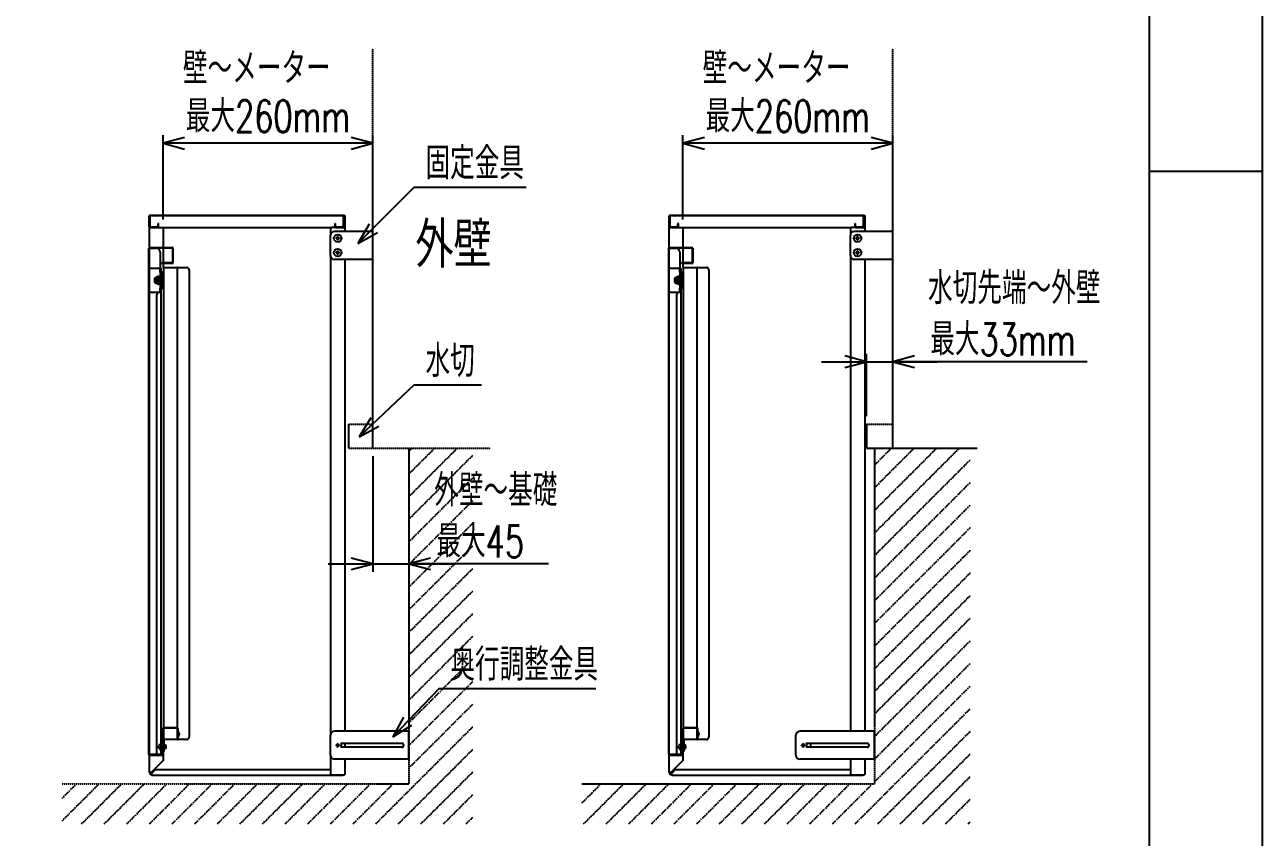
# Model space of a CAD drawing. Extents: x 0 to 4200, y 0 to 2970.
# Drawn here: x 2653 to 4200, y 652 to 1668 of the extents above; entities that cross this region are included whole.
import ezdxf
from ezdxf.enums import TextEntityAlignment as Align

# ---------------------------------------------------------------- set-up
doc = ezdxf.new("R2010")
doc.units = 0
doc.linetypes.add('PHANTOM', pattern=[2.5, 1.25, -0.25, 0.25, -0.25, 0.25, -0.25])
doc.layers.get('0').update_dxf_attribs({"linetype": 'CONTINUOUS'})
doc.styles.add('GOTHIC', font='ＭＳ ゴシック')
doc.styles.get("Standard").update_dxf_attribs({"font": 'TXT', "bigfont": 'BIGFONT'})

msp = doc.modelspace()

# ---------------------------------------------------------------- linework, layer by layer
at = {"color": 7, "linetype": 'PHANTOM'}
for p, q in [((3087.945121, 1138.71077), (3087.945121, 1638.218099)), ((3737.945121, 1138.71077), (3737.945121, 1638.218099)), ((3057.945121, 1138.71077), (3057.945121, 1168.71077)), ((3057.945121, 1168.71077), (3087.945121, 1168.71077)), ((3703.945121, 1168.71077), (3737.945121, 1168.71077)), ((3704.945121, 1168.71077), (3704.945121, 1138.71077)), ((3057.945121, 1138.71077), (3234.978967, 1138.71077)), ((3132.945121, 1138.71077), (3132.945121, 718.71077)), ((3132.945121, 1077.955174), (3193.700718, 1138.71077)), ((3132.945121, 1106.239445), (3165.416447, 1138.71077)), ((3132.945121, 1134.523716), (3137.132175, 1138.71077)), ((3132.945121, 1049.670902), (3212.945121, 1129.670902)), ((3704.945121, 1138.71077), (3843.930144, 1138.71077)), ((3714.945121, 1138.71077), (3714.945121, 718.71077)), ((3714.945121, 1032.247718), (3821.408173, 1138.71077)), ((3714.945121, 1060.53199), (3793.123902, 1138.71077)), ((3714.945121, 1088.816261), (3764.839631, 1138.71077)), ((3714.945121, 1117.100532), (3736.555359, 1138.71077)), ((3714.945121, 1003.963447), (3834.945121, 1123.963447)), ((3132.945121, 1021.386631), (3212.945121, 1101.386631)), ((3714.945121, 975.679176), (3834.945121, 1095.679176)), ((3132.945121, 993.10236), (3212.945121, 1073.10236)), ((3714.945121, 947.394905), (3834.945121, 1067.394905)), ((3132.945121, 964.818089), (3212.945121, 1044.818089)), ((3714.945121, 919.110633), (3834.945121, 1039.110633)), ((3132.945121, 936.533817), (3212.945121, 1016.533817)), ((3714.945121, 890.826362), (3834.945121, 1010.826362)), ((3132.945121, 908.249546), (3212.945121, 988.249546)), ((3714.945121, 862.542091), (3834.945121, 982.542091)), ((3132.945121, 879.965275), (3212.945121, 959.965275)), ((3714.945121, 834.25782), (3834.945121, 954.25782)), ((3132.945121, 851.681004), (3212.945121, 931.681004)), ((3714.945121, 805.973548), (3834.945121, 925.973548)), ((3132.945121, 823.396732), (3212.945121, 903.396732)), ((3714.945121, 777.689277), (3834.945121, 897.689277)), ((3132.945121, 795.112461), (3212.945121, 875.112461)), ((3714.945121, 749.405006), (3834.945121, 869.405006)), ((3132.945121, 766.82819), (3212.945121, 846.82819)), ((3714.945121, 721.120735), (3834.945121, 841.120735)), ((3132.945121, 738.543919), (3212.945121, 818.543919)), ((3690.819428, 668.71077), (3834.945121, 812.836463)), ((3091.396244, 668.71077), (3212.945121, 790.259647)), ((3719.103699, 668.71077), (3834.945121, 784.552192)), ((3119.680515, 668.71077), (3212.945121, 761.975376)), ((3747.387971, 668.71077), (3834.945121, 756.267921)), ((3147.964787, 668.71077), (3212.945121, 733.691105)), ((3775.672242, 668.71077), (3834.945121, 727.98365)), ((2699.385003, 718.71077), (3132.945121, 718.71077)), ((2699.385003, 672.679327), (2745.416447, 718.71077)), ((2699.385003, 700.963598), (2717.132175, 718.71077)), ((2723.700718, 668.71077), (2773.700718, 718.71077)), ((2751.984989, 668.71077), (2801.984989, 718.71077)), ((2780.26926, 668.71077), (2830.26926, 718.71077)), ((2808.553532, 668.71077), (2858.553532, 718.71077)), ((2836.837803, 668.71077), (2886.837803, 718.71077)), ((2865.122074, 668.71077), (2915.122074, 718.71077)), ((2893.406345, 668.71077), (2943.406345, 718.71077)), ((2921.690617, 668.71077), (2971.690617, 718.71077)), ((2949.974888, 668.71077), (2999.974888, 718.71077)), ((2978.259159, 668.71077), (3028.259159, 718.71077)), ((3006.54343, 668.71077), (3056.54343, 718.71077)), ((3034.827702, 668.71077), (3084.827702, 718.71077)), ((3063.111973, 668.71077), (3113.111973, 718.71077)), ((3349.385003, 718.71077), (3714.945121, 718.71077)), ((3349.385003, 694.971871), (3373.123902, 718.71077)), ((3351.408173, 668.71077), (3401.408173, 718.71077)), ((3379.692444, 668.71077), (3429.692444, 718.71077)), ((3407.976716, 668.71077), (3457.976716, 718.71077)), ((3436.260987, 668.71077), (3486.260987, 718.71077)), ((3464.545258, 668.71077), (3514.545258, 718.71077)), ((3492.829529, 668.71077), (3542.829529, 718.71077)), ((3521.113801, 668.71077), (3571.113801, 718.71077)), ((3549.398072, 668.71077), (3599.398072, 718.71077)), ((3577.682343, 668.71077), (3627.682343, 718.71077)), ((3605.966614, 668.71077), (3655.966614, 718.71077)), ((3634.250886, 668.71077), (3684.250886, 718.71077)), ((3662.535157, 668.71077), (3712.535157, 718.71077)), ((3176.249058, 668.71077), (3212.945121, 705.406834)), ((3803.956513, 668.71077), (3834.945121, 699.699378)), ((3204.533329, 668.71077), (3212.945121, 677.122562)), ((3832.240784, 668.71077), (3834.945121, 671.415107))]:
    msp.add_line(p, q, dxfattribs=at)
at = {"color": 7, "linetype": 'CONTINUOUS'}
for p, q in [((2825.495121, 1424.493191), (2825.495121, 1529.810925)), ((2852.541044, 1527.057859), (2825.495121, 1519.810925)), ((2825.495121, 1519.810925), (2852.541044, 1512.563992)), ((3087.945121, 1519.810925), (2825.495121, 1519.810925)), ((3087.945121, 1519.810925), (3060.899198, 1527.057859)), ((3060.899198, 1512.563992), (3087.945121, 1519.810925)), ((3087.945121, 1419.493191), (3087.945121, 1529.810925)), ((3475.495121, 1424.493191), (3475.495121, 1529.810925)), ((3502.541044, 1527.057859), (3475.495121, 1519.810925)), ((3475.495121, 1519.810925), (3502.541044, 1512.563992)), ((3737.945121, 1519.810925), (3475.495121, 1519.810925)), ((3737.945121, 1519.810925), (3710.899198, 1527.057859)), ((3710.899198, 1512.563992), (3737.945121, 1519.810925)), ((3737.945121, 1419.493191), (3737.945121, 1529.810925)), ((4058.585861, 1484.84848), (4200.000002, 1484.84848)), ((3139.700891, 1464.749864), (3069.277966, 1394.326938)), ((3139.700891, 1464.749864), (3279.700891, 1464.749864)), ((2807.945121, 1428.393191), (2807.945121, 1415.593191)), ((2808.545121, 1428.393191), (2808.545121, 1415.593191)), ((2808.645121, 1428.493191), (2808.645121, 1415.293191)), ((3051.245121, 1429.493191), (2809.045121, 1429.493191)), ((3051.245121, 1428.893191), (2809.045121, 1428.893191)), ((2809.045121, 1428.893191), (2809.045121, 1428.393191)), ((2809.045121, 1428.393191), (2809.045121, 1415.093191)), ((2840.34256, 1429.493191), (2839.74256, 1428.893191)), ((2885.243841, 1429.493191), (2884.643841, 1428.893191)), ((2930.145121, 1429.493191), (2929.545121, 1428.893191)), ((2975.046402, 1429.493191), (2974.446402, 1428.893191)), ((3019.947682, 1429.493191), (3019.347682, 1428.893191)), ((3051.845121, 1429.493191), (3051.245121, 1429.493191)), ((3051.245121, 1428.393191), (3051.245121, 1428.893191)), ((3051.245121, 1415.093191), (3051.245121, 1428.393191)), ((3051.745121, 1415.593191), (3051.745121, 1428.393191)), ((3052.345121, 1429.493191), (3051.845121, 1429.493191)), ((3052.345121, 1429.493191), (3052.945121, 1429.493191)), ((3052.345121, 1428.393191), (3052.345121, 1429.493191)), ((3052.345121, 1415.593191), (3052.345121, 1428.393191)), ((3052.945121, 1429.493191), (3052.945121, 1426.493191)), ((3052.945121, 1426.493191), (3052.945121, 1414.493191)), ((3457.945121, 1428.393191), (3457.945121, 1415.593191)), ((3458.545121, 1428.393191), (3458.545121, 1415.593191)), ((3458.645121, 1428.493191), (3458.645121, 1415.293191)), ((3701.245121, 1429.493191), (3459.045121, 1429.493191)), ((3701.245121, 1428.893191), (3459.045121, 1428.893191)), ((3459.045121, 1428.893191), (3459.045121, 1428.393191)), ((3459.045121, 1428.393191), (3459.045121, 1415.093191)), ((3490.34256, 1429.493191), (3489.74256, 1428.893191)), ((3535.243841, 1429.493191), (3534.643841, 1428.893191)), ((3580.145121, 1429.493191), (3579.545121, 1428.893191)), ((3625.046402, 1429.493191), (3624.446402, 1428.893191)), ((3669.947682, 1429.493191), (3669.347682, 1428.893191)), ((3701.845121, 1429.493191), (3701.245121, 1429.493191)), ((3701.245121, 1428.393191), (3701.245121, 1428.893191)), ((3701.245121, 1415.093191), (3701.245121, 1428.393191)), ((3701.745121, 1415.593191), (3701.745121, 1428.393191)), ((3702.345121, 1429.493191), (3701.845121, 1429.493191)), ((3702.345121, 1429.493191), (3702.945121, 1429.493191)), ((3702.345121, 1428.393191), (3702.345121, 1429.493191)), ((3702.345121, 1415.593191), (3702.345121, 1428.393191)), ((3702.945121, 1429.493191), (3702.945121, 1426.493191)), ((3702.945121, 1426.493191), (3702.945121, 1414.493191)), ((2807.995121, 1414.493191), (2807.995121, 1388.721062)), ((2807.995121, 1414.493191), (2808.645121, 1414.493191)), ((2808.645121, 1414.568495), (2808.645121, 1414.493191)), ((2809.045121, 1415.093191), (2818.845121, 1415.093191)), ((2809.045121, 1414.493191), (2818.845121, 1414.493191)), ((2818.845121, 1414.493191), (2825.495121, 1414.493191)), ((2819.345121, 1415.593191), (2819.345121, 1419.493191)), ((2819.945121, 1419.493191), (2819.345121, 1419.493191)), ((2819.945121, 1415.593191), (2819.945121, 1419.493191)), ((2825.495121, 1414.493191), (3034.945121, 1414.493191)), ((2825.495121, 1414.493191), (2825.495121, 1389.493191)), ((3034.945121, 1414.493191), (3034.945121, 1404.493191)), ((3034.945121, 1414.493191), (3036.045121, 1414.493191)), ((3041.445121, 1414.493191), (3036.045121, 1414.493191)), ((3085.445121, 1409.493191), (3039.945121, 1409.493191)), ((3040.345121, 1419.493191), (3040.345121, 1415.593191)), ((3040.345121, 1419.493191), (3040.945121, 1419.493191)), ((3040.945121, 1419.493191), (3040.945121, 1415.593191)), ((3041.445121, 1415.093191), (3051.245121, 1415.093191)), ((3041.445121, 1414.493191), (3051.245121, 1414.493191)), ((3050.448963, 1415.093191), (3049.848963, 1414.493191)), ((3051.845121, 1414.493191), (3051.245121, 1414.493191)), ((3052.345121, 1416.989349), (3051.745121, 1416.389349)), ((3051.845121, 1414.493191), (3052.945121, 1414.493191)), ((3052.345121, 1415.593191), (3052.345121, 1414.493191)), ((3052.945121, 1414.493191), (3052.945121, 1409.493191)), ((3083.277966, 1418.57565), (3069.277966, 1394.326938)), ((3069.277966, 1394.326938), (3093.526677, 1408.326938)), ((3087.945121, 1409.493191), (3085.445121, 1409.493191)), ((3087.945121, 1374.493191), (3087.945121, 1409.493191)), ((3457.995121, 1414.493191), (3457.995121, 1388.721062)), ((3457.995121, 1414.493191), (3458.645121, 1414.493191)), ((3458.645121, 1414.568495), (3458.645121, 1414.493191)), ((3459.045121, 1415.093191), (3468.845121, 1415.093191)), ((3459.045121, 1414.493191), (3468.845121, 1414.493191)), ((3468.845121, 1414.493191), (3475.495121, 1414.493191)), ((3469.345121, 1415.593191), (3469.345121, 1419.493191)), ((3469.945121, 1419.493191), (3469.345121, 1419.493191)), ((3469.945121, 1415.593191), (3469.945121, 1419.493191)), ((3475.495121, 1414.493191), (3684.945121, 1414.493191)), ((3475.495121, 1414.493191), (3475.495121, 1389.493191)), ((3684.945121, 1414.493191), (3684.945121, 1404.493191)), ((3684.945121, 1414.493191), (3686.045121, 1414.493191)), ((3691.445121, 1414.493191), (3686.045121, 1414.493191)), ((3735.445121, 1409.493191), (3689.945121, 1409.493191)), ((3690.345121, 1419.493191), (3690.345121, 1415.593191)), ((3690.345121, 1419.493191), (3690.945121, 1419.493191)), ((3690.945121, 1419.493191), (3690.945121, 1415.593191)), ((3691.445121, 1415.093191), (3701.245121, 1415.093191)), ((3691.445121, 1414.493191), (3701.245121, 1414.493191)), ((3700.448963, 1415.093191), (3699.848963, 1414.493191)), ((3701.845121, 1414.493191), (3701.245121, 1414.493191)), ((3702.345121, 1416.989349), (3701.745121, 1416.389349)), ((3701.845121, 1414.493191), (3702.945121, 1414.493191)), ((3702.345121, 1415.593191), (3702.345121, 1414.493191)), ((3702.945121, 1414.493191), (3702.945121, 1409.493191)), ((3737.945121, 1409.493191), (3735.445121, 1409.493191)), ((3737.945121, 1374.493191), (3737.945121, 1409.493191)), ((3034.945121, 1379.493191), (3034.945121, 1404.493191)), ((3041.801554, 1401.304691), (3041.922261, 1401.304691)), ((3041.801554, 1400.681691), (3041.801554, 1401.304691)), ((3041.801554, 1400.681691), (3041.922261, 1400.681691)), ((3041.922261, 1401.304691), (3043.63262, 1401.304691)), ((3043.63262, 1400.681691), (3041.922261, 1400.681691)), ((3043.633621, 1403.136758), (3044.256621, 1403.136758)), ((3043.633621, 1403.136758), (3043.633621, 1403.016051)), ((3043.633621, 1401.305692), (3043.633621, 1403.016051)), ((3044.256621, 1401.304691), (3043.633621, 1401.304691)), ((3043.633621, 1401.304691), (3043.633621, 1400.681691)), ((3043.633621, 1400.681691), (3044.256621, 1400.681691)), ((3043.633621, 1398.97033), (3043.633621, 1400.680689)), ((3043.633621, 1398.849623), (3043.633621, 1398.97033)), ((3044.256621, 1398.849623), (3043.633621, 1398.849623)), ((3044.256621, 1403.136758), (3044.256621, 1403.016051)), ((3044.256621, 1403.016051), (3044.256621, 1401.305692)), ((3044.256621, 1400.681691), (3044.256621, 1401.304691)), ((3044.256621, 1400.680689), (3044.256621, 1398.97033)), ((3044.256621, 1398.849623), (3044.256621, 1398.97033)), ((3044.257622, 1401.304691), (3045.967982, 1401.304691)), ((3045.967982, 1400.681691), (3044.257622, 1400.681691)), ((3046.088688, 1401.304691), (3045.967982, 1401.304691)), ((3045.967982, 1400.681691), (3046.088688, 1400.681691)), ((3046.088688, 1401.304691), (3046.088688, 1400.681691)), ((3684.945121, 1379.493191), (3684.945121, 1404.493191)), ((3691.801554, 1401.304691), (3691.922261, 1401.304691)), ((3691.801554, 1400.681691), (3691.801554, 1401.304691)), ((3691.801554, 1400.681691), (3691.922261, 1400.681691)), ((3691.922261, 1401.304691), (3693.63262, 1401.304691)), ((3693.63262, 1400.681691), (3691.922261, 1400.681691)), ((3693.633621, 1403.136758), (3694.256621, 1403.136758)), ((3693.633621, 1403.136758), (3693.633621, 1403.016051)), ((3693.633621, 1401.305692), (3693.633621, 1403.016051)), ((3694.256621, 1401.304691), (3693.633621, 1401.304691)), ((3693.633621, 1401.304691), (3693.633621, 1400.681691)), ((3693.633621, 1400.681691), (3694.256621, 1400.681691)), ((3693.633621, 1398.97033), (3693.633621, 1400.680689)), ((3693.633621, 1398.849623), (3693.633621, 1398.97033)), ((3694.256621, 1398.849623), (3693.633621, 1398.849623)), ((3694.256621, 1403.136758), (3694.256621, 1403.016051)), ((3694.256621, 1403.016051), (3694.256621, 1401.305692)), ((3694.256621, 1400.681691), (3694.256621, 1401.304691)), ((3694.256621, 1400.680689), (3694.256621, 1398.97033)), ((3694.256621, 1398.849623), (3694.256621, 1398.97033)), ((3694.257622, 1401.304691), (3695.967982, 1401.304691)), ((3695.967982, 1400.681691), (3694.257622, 1400.681691)), ((3696.088688, 1401.304691), (3695.967982, 1401.304691)), ((3695.967982, 1400.681691), (3696.088688, 1400.681691)), ((3696.088688, 1401.304691), (3696.088688, 1400.681691)), ((2807.945121, 755.593191), (2807.945121, 1388.393191)), ((2808.545121, 755.593191), (2808.545121, 1388.393191)), ((2809.045121, 1388.393191), (2808.545121, 1388.393191)), ((2809.045121, 1389.493191), (2836.845121, 1389.493191)), ((2809.045121, 1388.893191), (2836.845121, 1388.893191)), ((2809.045121, 1388.393191), (2816.845121, 1388.393191)), ((2821.845121, 1383.393191), (2821.845121, 1363.493191)), ((2825.495121, 1388.893191), (2825.495121, 1370.093191)), ((2837.345121, 1388.393191), (2837.345121, 1370.593191)), ((2837.945121, 1382.194471), (2837.345121, 1381.594471)), ((2837.945121, 1388.393191), (2837.945121, 1370.593191)), ((3034.945121, 1379.493191), (3034.945121, 779.493191)), ((3041.801554, 1383.304691), (3041.922261, 1383.304691)), ((3041.801554, 1382.681691), (3041.801554, 1383.304691)), ((3041.801554, 1382.681691), (3041.922261, 1382.681691)), ((3041.922261, 1383.304691), (3043.63262, 1383.304691)), ((3043.63262, 1382.681691), (3041.922261, 1382.681691)), ((3043.633621, 1385.136758), (3044.256621, 1385.136758)), ((3043.633621, 1385.136758), (3043.633621, 1385.016051)), ((3043.633621, 1383.305692), (3043.633621, 1385.016051)), ((3044.256621, 1383.304691), (3043.633621, 1383.304691)), ((3043.633621, 1383.304691), (3043.633621, 1382.681691)), ((3043.633621, 1382.681691), (3044.256621, 1382.681691)), ((3043.633621, 1380.97033), (3043.633621, 1382.680689)), ((3043.633621, 1380.849623), (3043.633621, 1380.97033)), ((3044.256621, 1380.849623), (3043.633621, 1380.849623)), ((3044.256621, 1385.136758), (3044.256621, 1385.016051)), ((3044.256621, 1385.016051), (3044.256621, 1383.305692)), ((3044.256621, 1382.681691), (3044.256621, 1383.304691)), ((3044.256621, 1382.680689), (3044.256621, 1380.97033)), ((3044.256621, 1380.849623), (3044.256621, 1380.97033)), ((3044.257622, 1383.304691), (3045.967982, 1383.304691)), ((3045.967982, 1382.681691), (3044.257622, 1382.681691)), ((3046.088688, 1383.304691), (3045.967982, 1383.304691)), ((3045.967982, 1382.681691), (3046.088688, 1382.681691)), ((3046.088688, 1383.304691), (3046.088688, 1382.681691)), ((3457.945121, 755.593191), (3457.945121, 1388.393191)), ((3458.545121, 755.593191), (3458.545121, 1388.393191)), ((3459.045121, 1388.393191), (3458.545121, 1388.393191)), ((3459.045121, 1389.493191), (3486.845121, 1389.493191)), ((3459.045121, 1388.893191), (3486.845121, 1388.893191)), ((3459.045121, 1388.393191), (3466.845121, 1388.393191)), ((3471.845121, 1383.393191), (3471.845121, 1363.493191)), ((3475.495121, 1388.893191), (3475.495121, 1370.093191)), ((3487.345121, 1388.393191), (3487.345121, 1370.593191)), ((3487.945121, 1382.194471), (3487.345121, 1381.594471)), ((3487.945121, 1388.393191), (3487.945121, 1370.593191)), ((3684.945121, 1379.493191), (3684.945121, 784.493191)), ((3691.801554, 1383.304691), (3691.922261, 1383.304691)), ((3691.801554, 1382.681691), (3691.801554, 1383.304691)), ((3691.801554, 1382.681691), (3691.922261, 1382.681691)), ((3691.922261, 1383.304691), (3693.63262, 1383.304691)), ((3693.63262, 1382.681691), (3691.922261, 1382.681691)), ((3693.633621, 1385.136758), (3694.256621, 1385.136758)), ((3693.633621, 1385.136758), (3693.633621, 1385.016051)), ((3693.633621, 1383.305692), (3693.633621, 1385.016051)), ((3694.256621, 1383.304691), (3693.633621, 1383.304691)), ((3693.633621, 1383.304691), (3693.633621, 1382.681691)), ((3693.633621, 1382.681691), (3694.256621, 1382.681691)), ((3693.633621, 1380.97033), (3693.633621, 1382.680689)), ((3693.633621, 1380.849623), (3693.633621, 1380.97033)), ((3694.256621, 1380.849623), (3693.633621, 1380.849623)), ((3694.256621, 1385.136758), (3694.256621, 1385.016051)), ((3694.256621, 1385.016051), (3694.256621, 1383.305692)), ((3694.256621, 1382.681691), (3694.256621, 1383.304691)), ((3694.256621, 1382.680689), (3694.256621, 1380.97033)), ((3694.256621, 1380.849623), (3694.256621, 1380.97033)), ((3694.257622, 1383.304691), (3695.967982, 1383.304691)), ((3695.967982, 1382.681691), (3694.257622, 1382.681691)), ((3696.088688, 1383.304691), (3695.967982, 1383.304691)), ((3695.967982, 1382.681691), (3696.088688, 1382.681691)), ((3696.088688, 1383.304691), (3696.088688, 1382.681691)), ((2808.545121, 1363.493191), (2821.245121, 1363.493191)), ((2821.245121, 1363.493191), (2821.745121, 1363.493191)), ((2821.745121, 1358.493191), (2821.745121, 1363.493191)), ((2821.745121, 1363.493191), (2822.945121, 1363.493191)), ((2822.945121, 1363.493191), (2822.945121, 1358.493191)), ((2823.945121, 1369.493191), (2823.945121, 1370.093191)), ((2836.845121, 1370.093191), (2823.945121, 1370.093191)), ((2836.845121, 1369.493191), (2823.945121, 1369.493191)), ((2825.843841, 1370.093191), (2825.243841, 1369.493191)), ((2825.495121, 1369.493191), (2825.495121, 1364.493191)), ((2825.995121, 1364.493191), (2825.495121, 1364.493191)), ((2825.995121, 1364.493191), (2825.995121, 789.172986)), ((2825.995121, 1364.493191), (2827.095121, 1364.493191)), ((2827.095121, 1364.493191), (2841.895121, 1364.493191)), ((2841.895121, 1364.493191), (2842.995121, 1364.493191)), ((2842.995121, 1364.493191), (2842.995121, 789.288636)), ((2843.495121, 1364.493191), (2842.995121, 1364.493191)), ((2843.495121, 1364.493191), (2854.995121, 1364.493191)), ((3085.445121, 1374.493191), (3039.945121, 1374.493191)), ((3052.945121, 1374.493191), (3052.945121, 784.493191)), ((3087.945121, 1374.493191), (3085.445121, 1374.493191)), ((3458.545121, 1363.493191), (3471.245121, 1363.493191)), ((3471.245121, 1363.493191), (3471.745121, 1363.493191)), ((3471.745121, 1358.493191), (3471.745121, 1363.493191)), ((3471.745121, 1363.493191), (3472.945121, 1363.493191)), ((3472.945121, 1363.493191), (3472.945121, 1358.493191)), ((3473.945121, 1369.493191), (3473.945121, 1370.093191)), ((3486.845121, 1370.093191), (3473.945121, 1370.093191)), ((3486.845121, 1369.493191), (3473.945121, 1369.493191)), ((3475.843841, 1370.093191), (3475.243841, 1369.493191)), ((3475.495121, 1369.493191), (3475.495121, 1364.493191)), ((3475.995121, 1364.493191), (3475.495121, 1364.493191)), ((3475.995121, 1364.493191), (3475.995121, 789.172986)), ((3475.995121, 1364.493191), (3477.095121, 1364.493191)), ((3477.095121, 1364.493191), (3491.895121, 1364.493191)), ((3491.895121, 1364.493191), (3492.995121, 1364.493191)), ((3492.995121, 1364.493191), (3492.995121, 789.288636)), ((3493.495121, 1364.493191), (3492.995121, 1364.493191)), ((3493.495121, 1364.493191), (3504.995121, 1364.493191)), ((3735.445121, 1374.493191), (3689.945121, 1374.493191)), ((3702.945121, 1374.493191), (3702.945121, 784.493191)), ((3737.945121, 1374.493191), (3735.445121, 1374.493191)), ((2808.545121, 1352.794471), (2807.945121, 1352.194471)), ((2814.945121, 1350.993191), (2815.417041, 1351.219712)), ((2814.945121, 1350.993191), (2814.945121, 1345.993184)), ((2819.945112, 1353.393185), (2815.417041, 1351.219712)), ((2818.445136, 1351.893201), (2816.982399, 1351.129695)), ((2817.445121, 1349.243191), (2821.745121, 1349.243191)), ((2821.745121, 1347.743191), (2817.445121, 1347.743191)), ((2818.445136, 1351.893201), (2821.445121, 1351.893201)), ((2819.945112, 1353.393185), (2821.591879, 1352.871178)), ((2821.745121, 1358.493191), (2821.745121, 1338.493191)), ((2822.945121, 1358.493191), (2822.945121, 1338.493191)), ((2824.145118, 1352.793194), (2824.145118, 1352.493194)), ((2824.145118, 1344.493188), (2824.145118, 1352.493194)), ((2824.395115, 1352.230294), (2824.145118, 1352.243191)), ((2824.395115, 1356.893201), (2824.395115, 1357.893201)), ((2824.395115, 1340.093197), (2824.395115, 1356.893201)), ((2825.995121, 1358.393201), (2824.895115, 1358.393201)), ((2857.995121, 1361.493191), (2857.995121, 777.193191)), ((3458.545121, 1352.794471), (3457.945121, 1352.194471)), ((3464.945121, 1350.993191), (3465.417041, 1351.219712)), ((3464.945121, 1350.993191), (3464.945121, 1345.993184)), ((3469.945112, 1353.393185), (3465.417041, 1351.219712)), ((3468.445136, 1351.893201), (3466.982399, 1351.129695)), ((3467.445121, 1349.243191), (3471.745121, 1349.243191)), ((3471.745121, 1347.743191), (3467.445121, 1347.743191)), ((3468.445136, 1351.893201), (3471.445121, 1351.893201)), ((3469.945112, 1353.393185), (3471.591879, 1352.871178)), ((3471.745121, 1358.493191), (3471.745121, 1338.493191)), ((3472.945121, 1358.493191), (3472.945121, 1338.493191)), ((3474.145118, 1352.793194), (3474.145118, 1352.493194)), ((3474.145118, 1344.493188), (3474.145118, 1352.493194)), ((3474.395115, 1352.230294), (3474.145118, 1352.243191)), ((3474.395115, 1356.893201), (3474.395115, 1357.893201)), ((3474.395115, 1340.093197), (3474.395115, 1356.893201)), ((3475.995121, 1358.393201), (3474.895115, 1358.393201)), ((3507.995121, 1361.493191), (3507.995121, 777.193191)), ((2808.545121, 1333.493191), (2820.945121, 1333.493191)), ((2815.417041, 1345.766662), (2814.945121, 1345.993184)), ((2815.417041, 1345.766662), (2819.945103, 1343.593191)), ((2816.977994, 1345.859), (2818.445125, 1345.093197)), ((2821.445121, 1345.093197), (2818.445125, 1345.093197)), ((2819.945103, 1343.593191), (2821.596206, 1344.11657)), ((2820.945121, 1333.493191), (2821.845121, 1333.493191)), ((2821.745121, 1333.493191), (2821.745121, 1338.493191)), ((2821.845121, 1333.493191), (2822.477577, 1333.493191)), ((2822.945121, 1333.493191), (2822.477577, 1333.493191)), ((2822.945121, 1338.493191), (2822.945121, 1333.493191)), ((2822.945121, 1333.493191), (2822.945121, 767.493191)), ((2824.395115, 1344.756087), (2824.145118, 1344.74319)), ((2824.145118, 1344.193188), (2824.145118, 1344.493188)), ((2824.395115, 1339.093197), (2824.395115, 1340.093197)), ((2824.895115, 1338.593197), (2825.995121, 1338.593197)), ((3458.545121, 1333.493191), (3470.945121, 1333.493191)), ((3465.417041, 1345.766662), (3464.945121, 1345.993184)), ((3465.417041, 1345.766662), (3469.945103, 1343.593191)), ((3466.977994, 1345.859), (3468.445125, 1345.093197)), ((3471.445121, 1345.093197), (3468.445125, 1345.093197)), ((3469.945103, 1343.593191), (3471.596206, 1344.11657)), ((3470.945121, 1333.493191), (3471.845121, 1333.493191)), ((3471.745121, 1333.493191), (3471.745121, 1338.493191)), ((3471.845121, 1333.493191), (3472.477577, 1333.493191)), ((3472.945121, 1333.493191), (3472.477577, 1333.493191)), ((3472.945121, 1338.493191), (3472.945121, 1333.493191)), ((3472.945121, 1333.493191), (3472.945121, 767.493191)), ((3474.395115, 1344.756087), (3474.145118, 1344.74319)), ((3474.145118, 1344.193188), (3474.145118, 1344.493188)), ((3474.395115, 1339.093197), (3474.395115, 1340.093197)), ((3474.895115, 1338.593197), (3475.995121, 1338.593197)), ((2817.945121, 755.593191), (2817.945121, 1330.493191)), ((3467.945121, 755.593191), (3467.945121, 1330.493191)), ((2808.545121, 1307.893191), (2807.945121, 1307.293191)), ((3458.545121, 1307.893191), (3457.945121, 1307.293191)), ((2808.545121, 1262.99191), (2807.945121, 1262.39191)), ((3458.545121, 1262.99191), (3457.945121, 1262.39191)), ((3704.945121, 1246.576879), (3677.899198, 1253.823813)), ((3704.945121, 1178.71077), (3704.945121, 1256.576879)), ((3764.991044, 1253.823813), (3737.945121, 1246.576879)), ((3648.945121, 1246.576879), (3793.945121, 1246.576879)), ((3677.899198, 1239.329946), (3704.945121, 1246.576879)), ((3737.945121, 1246.576879), (3764.991044, 1239.329946)), ((3980.920285, 1246.576879), (3737.945121, 1246.576879)), ((2808.545121, 1218.090629), (2807.945121, 1217.490629)), ((3139.700891, 1217.579204), (3070.658808, 1152.679646)), ((3139.700891, 1217.579204), (3223.700891, 1217.579204)), ((3458.545121, 1218.090629), (3457.945121, 1217.490629)), ((3085.401718, 1176.483985), (3070.658808, 1152.679646)), ((2808.545121, 1173.189349), (2807.945121, 1172.589349)), ((3070.658808, 1152.679646), (3095.328713, 1165.923353)), ((3458.545121, 1173.189349), (3457.945121, 1172.589349)), ((2808.545121, 1128.288068), (2807.945121, 1127.688068)), ((3087.945121, 1128.71077), (3087.945121, 983.882853)), ((3458.545121, 1128.288068), (3457.945121, 1127.688068)), ((2808.545121, 1083.386787), (2807.945121, 1082.786787)), ((3458.545121, 1083.386787), (3457.945121, 1082.786787)), ((2808.545121, 1038.485507), (2807.945121, 1037.885507)), ((3458.545121, 1038.485507), (3457.945121, 1037.885507)), ((2808.545121, 993.584226), (2807.945121, 992.984226)), ((3031.945121, 993.882853), (3188.945121, 993.882853)), ((3087.945121, 993.882853), (3060.899198, 1001.129787)), ((3060.899198, 986.63592), (3087.945121, 993.882853)), ((3159.991044, 1001.129787), (3132.945121, 993.882853)), ((3132.945121, 993.882853), (3159.991044, 986.63592)), ((3307.394358, 993.882853), (3132.945121, 993.882853)), ((3458.545121, 993.584226), (3457.945121, 992.984226)), ((2808.545121, 948.682946), (2807.945121, 948.082946)), ((3458.545121, 948.682946), (3457.945121, 948.082946)), ((2808.545121, 903.781665), (2807.945121, 903.181665)), ((3458.545121, 903.781665), (3457.945121, 903.181665)), ((2808.545121, 858.880384), (2807.945121, 858.280384)), ((3458.545121, 858.880384), (3457.945121, 858.280384)), ((3170.769829, 837.847744), (3112.774479, 777.588982)), ((3170.769829, 837.847744), (3366.769829, 837.847744)), ((2808.545121, 813.979104), (2807.945121, 813.379104)), ((3458.545121, 813.979104), (3457.945121, 813.379104)), ((2826.495121, 789.293191), (2842.895121, 789.293191)), ((2828.760488, 789.293191), (2828.160488, 788.693191)), ((3126.307874, 802.101167), (3112.774479, 777.588982)), ((3112.774479, 777.588982), (3136.750835, 792.05046)), ((3476.495121, 789.293191), (3492.895121, 789.293191)), ((3478.760488, 789.293191), (3478.160488, 788.693191)), ((2823.895121, 782.193191), (2823.895121, 782.912565)), ((2823.895121, 781.473816), (2823.895121, 782.193191)), ((2825.395121, 785.443191), (2824.895121, 785.443191)), ((2824.895121, 782.193191), (2824.895121, 785.443191)), ((2824.895121, 778.943191), (2824.895121, 782.193191)), ((2824.895121, 778.943191), (2825.395121, 778.943191)), ((2825.395121, 788.193191), (2825.395121, 759.293191)), ((2825.995121, 786.527823), (2825.395121, 785.927823)), ((2825.995121, 788.193191), (2825.995121, 759.293191)), ((2827.095121, 774.193191), (2825.995121, 774.193191)), ((2826.495121, 788.693191), (2842.895121, 788.693191)), ((2826.595121, 774.193191), (2826.595121, 762.193191)), ((2841.895121, 774.193191), (2827.095121, 774.193191)), ((2842.995121, 774.193191), (2841.895121, 774.193191)), ((2842.995121, 788.683088), (2842.995121, 774.193191)), ((2843.395121, 782.793191), (2842.995121, 782.793191)), ((2842.995121, 779.593191), (2843.395121, 779.593191)), ((2842.995121, 774.193191), (2843.495121, 774.193191)), ((2843.395121, 788.193191), (2843.395121, 774.293191)), ((2843.995121, 774.293191), (2843.395121, 774.293191)), ((2854.995121, 774.193191), (2843.495121, 774.193191)), ((2843.995121, 788.193191), (2843.995121, 774.293191)), ((2844.495121, 784.443191), (2843.995121, 784.443191)), ((2843.995121, 777.943191), (2844.495121, 777.943191)), ((2844.495121, 784.443191), (2844.495121, 782.4381)), ((2844.495121, 782.4381), (2844.495121, 777.943191)), ((2845.495121, 781.912565), (2845.495121, 781.468746)), ((2845.495121, 781.468746), (2845.495121, 780.473816)), ((3034.945121, 754.493191), (3034.945121, 779.493191)), ((3130.445121, 784.493191), (3039.945121, 784.493191)), ((3132.945121, 784.493191), (3130.445121, 784.493191)), ((3132.945121, 749.493191), (3132.945121, 784.493191)), ((3473.895121, 782.193191), (3473.895121, 782.912565)), ((3473.895121, 781.473816), (3473.895121, 782.193191)), ((3475.395121, 785.443191), (3474.895121, 785.443191)), ((3474.895121, 782.193191), (3474.895121, 785.443191)), ((3474.895121, 778.943191), (3474.895121, 782.193191)), ((3474.895121, 778.943191), (3475.395121, 778.943191)), ((3475.395121, 788.193191), (3475.395121, 759.293191)), ((3475.995121, 786.527823), (3475.395121, 785.927823)), ((3475.995121, 788.193191), (3475.995121, 759.293191)), ((3477.095121, 774.193191), (3475.995121, 774.193191)), ((3476.495121, 788.693191), (3492.895121, 788.693191)), ((3476.595121, 774.193191), (3476.595121, 762.193191)), ((3491.895121, 774.193191), (3477.095121, 774.193191)), ((3492.995121, 774.193191), (3491.895121, 774.193191)), ((3492.995121, 788.683088), (3492.995121, 774.193191)), ((3493.395121, 782.793191), (3492.995121, 782.793191)), ((3492.995121, 779.593191), (3493.395121, 779.593191)), ((3492.995121, 774.193191), (3493.495121, 774.193191)), ((3493.395121, 788.193191), (3493.395121, 774.293191)), ((3493.995121, 774.293191), (3493.395121, 774.293191)), ((3504.995121, 774.193191), (3493.495121, 774.193191)), ((3493.995121, 788.193191), (3493.995121, 774.293191)), ((3494.495121, 784.443191), (3493.995121, 784.443191)), ((3493.995121, 777.943191), (3494.495121, 777.943191)), ((3494.495121, 784.443191), (3494.495121, 782.4381)), ((3494.495121, 782.4381), (3494.495121, 777.943191)), ((3495.495121, 781.912565), (3495.495121, 781.468746)), ((3495.495121, 781.468746), (3495.495121, 780.473816)), ((3616.945121, 754.493191), (3616.945121, 779.493191)), ((3712.445121, 784.493191), (3621.945121, 784.493191)), ((3714.945121, 784.493191), (3712.445121, 784.493191)), ((3714.945121, 749.493191), (3714.945121, 784.493191)), ((2808.545121, 769.077823), (2807.945121, 768.477823)), ((2819.45635, 765.14277), (2819.947841, 765.486915)), ((2821.177079, 762.685313), (2819.45635, 765.14277)), ((2819.947841, 765.486915), (2821.66857, 763.029459)), ((2820.345121, 767.493191), (2820.345121, 766.893191)), ((2824.245121, 767.493191), (2820.345121, 767.493191)), ((2824.245121, 766.893191), (2820.345121, 766.893191)), ((2823.994054, 758.662256), (2821.177079, 762.685313)), ((2824.485545, 759.006402), (2821.66857, 763.029459)), ((2822.945121, 766.893191), (2822.945121, 761.206356)), ((2822.945121, 760.160288), (2822.945121, 755.593191)), ((2823.895121, 765.193191), (2823.895121, 765.912565)), ((2823.895121, 764.473816), (2823.895121, 765.193191)), ((2824.745121, 755.593191), (2824.745121, 766.393191)), ((2825.395121, 768.443191), (2824.895121, 768.443191)), ((2824.895121, 767.280602), (2824.895121, 768.443191)), ((2825.345121, 755.593191), (2825.345121, 766.393191)), ((2825.345121, 761.943191), (2825.395121, 761.943191)), ((2825.995121, 759.293191), (2825.395121, 759.293191)), ((2825.495121, 758.371236), (2825.495121, 748.193191)), ((2825.995121, 759.193191), (2825.995121, 759.293191)), ((2826.595121, 759.193191), (2825.995121, 759.193191)), ((2826.895121, 766.793191), (2826.595121, 766.793191)), ((2826.595121, 763.593191), (2826.895121, 763.593191)), ((2826.595121, 762.193191), (2826.595121, 759.193191)), ((2826.895121, 765.193191), (2826.895121, 766.793191)), ((2826.895121, 763.593191), (2826.895121, 765.193191)), ((2829.395121, 765.193191), (2829.395121, 766.793191)), ((2829.395121, 763.593191), (2829.395121, 765.193191)), ((3041.801554, 767.304691), (3041.922261, 767.304691)), ((3041.801554, 766.681691), (3041.801554, 767.304691)), ((3041.801554, 766.681691), (3041.922261, 766.681691)), ((3041.922261, 767.304691), (3043.63262, 767.304691)), ((3043.63262, 766.681691), (3041.922261, 766.681691)), ((3043.633621, 769.136758), (3044.256621, 769.136758)), ((3043.633621, 769.136758), (3043.633621, 769.016051)), ((3043.633621, 767.305692), (3043.633621, 769.016051)), ((3044.256621, 767.304691), (3043.633621, 767.304691)), ((3043.633621, 767.304691), (3043.633621, 766.681691)), ((3043.633621, 766.681691), (3044.256621, 766.681691)), ((3043.633621, 764.97033), (3043.633621, 766.680689)), ((3043.633621, 764.849623), (3043.633621, 764.97033)), ((3044.256621, 764.849623), (3043.633621, 764.849623)), ((3044.256621, 769.136758), (3044.256621, 769.016051)), ((3044.256621, 769.016051), (3044.256621, 767.305692)), ((3044.256621, 766.681691), (3044.256621, 767.304691)), ((3044.256621, 766.680689), (3044.256621, 764.97033)), ((3044.256621, 764.849623), (3044.256621, 764.97033)), ((3044.257622, 767.304691), (3045.967982, 767.304691)), ((3045.967982, 766.681691), (3044.257622, 766.681691)), ((3046.088688, 767.304691), (3045.967982, 767.304691)), ((3045.967982, 766.681691), (3046.088688, 766.681691)), ((3046.088688, 767.304691), (3046.088688, 766.681691)), ((3047.47641, 769.493191), (3123.945121, 769.493191)), ((3123.945121, 764.493191), (3047.47641, 764.493191)), ((3052.945121, 769.493191), (3052.945121, 764.493191)), ((3458.545121, 769.077823), (3457.945121, 768.477823)), ((3469.45635, 765.14277), (3469.947841, 765.486915)), ((3471.177079, 762.685313), (3469.45635, 765.14277)), ((3469.947841, 765.486915), (3471.66857, 763.029459)), ((3470.345121, 767.493191), (3470.345121, 766.893191)), ((3474.245121, 767.493191), (3470.345121, 767.493191)), ((3474.245121, 766.893191), (3470.345121, 766.893191)), ((3473.994054, 758.662256), (3471.177079, 762.685313)), ((3474.485545, 759.006402), (3471.66857, 763.029459)), ((3472.945121, 766.893191), (3472.945121, 761.206356)), ((3472.945121, 760.160288), (3472.945121, 755.593191)), ((3473.895121, 765.193191), (3473.895121, 765.912565)), ((3473.895121, 764.473816), (3473.895121, 765.193191)), ((3474.745121, 755.593191), (3474.745121, 766.393191)), ((3475.395121, 768.443191), (3474.895121, 768.443191)), ((3474.895121, 767.280602), (3474.895121, 768.443191)), ((3475.345121, 755.593191), (3475.345121, 766.393191)), ((3475.345121, 761.943191), (3475.395121, 761.943191)), ((3475.995121, 759.293191), (3475.395121, 759.293191)), ((3475.495121, 758.371236), (3475.495121, 748.193191)), ((3475.995121, 759.193191), (3475.995121, 759.293191)), ((3476.595121, 759.193191), (3475.995121, 759.193191)), ((3476.895121, 766.793191), (3476.595121, 766.793191)), ((3476.595121, 763.593191), (3476.895121, 763.593191)), ((3476.595121, 762.193191), (3476.595121, 759.193191)), ((3476.895121, 765.193191), (3476.895121, 766.793191)), ((3476.895121, 763.593191), (3476.895121, 765.193191)), ((3479.395121, 765.193191), (3479.395121, 766.793191)), ((3479.395121, 763.593191), (3479.395121, 765.193191)), ((3623.801554, 767.304691), (3623.922261, 767.304691)), ((3623.801554, 766.681691), (3623.801554, 767.304691)), ((3623.801554, 766.681691), (3623.922261, 766.681691)), ((3623.922261, 767.304691), (3625.63262, 767.304691)), ((3625.63262, 766.681691), (3623.922261, 766.681691)), ((3625.633621, 769.136758), (3626.256621, 769.136758)), ((3625.633621, 769.136758), (3625.633621, 769.016051)), ((3625.633621, 767.305692), (3625.633621, 769.016051)), ((3626.256621, 767.304691), (3625.633621, 767.304691)), ((3625.633621, 767.304691), (3625.633621, 766.681691)), ((3625.633621, 766.681691), (3626.256621, 766.681691)), ((3625.633621, 764.97033), (3625.633621, 766.680689)), ((3625.633621, 764.849623), (3625.633621, 764.97033)), ((3626.256621, 764.849623), (3625.633621, 764.849623)), ((3626.256621, 769.136758), (3626.256621, 769.016051)), ((3626.256621, 769.016051), (3626.256621, 767.305692)), ((3626.256621, 766.681691), (3626.256621, 767.304691)), ((3626.256621, 766.680689), (3626.256621, 764.97033)), ((3626.256621, 764.849623), (3626.256621, 764.97033)), ((3626.257622, 767.304691), (3627.967982, 767.304691)), ((3627.967982, 766.681691), (3626.257622, 766.681691)), ((3628.088688, 767.304691), (3627.967982, 767.304691)), ((3627.967982, 766.681691), (3628.088688, 766.681691)), ((3628.088688, 767.304691), (3628.088688, 766.681691)), ((3629.47641, 769.493191), (3705.945121, 769.493191)), ((3705.945121, 764.493191), (3629.47641, 764.493191)), ((3634.945121, 769.493191), (3634.945121, 764.493191)), ((2807.995121, 755.265319), (2807.995121, 733.193191)), ((2808.545121, 755.593191), (2809.045121, 755.593191)), ((2817.945121, 755.593191), (2809.045121, 755.593191)), ((2809.045121, 755.093191), (2824.245121, 755.093191)), ((2809.045121, 754.493191), (2824.245121, 754.493191)), ((2825.495121, 748.193191), (2810.495121, 733.193191)), ((2821.845121, 755.593191), (2817.945121, 755.593191)), ((2822.945121, 755.593191), (2821.845121, 755.593191)), ((3034.945121, 754.493191), (3034.945121, 730.193191)), ((3130.445121, 749.493191), (3039.945121, 749.493191)), ((3052.945121, 749.493191), (3052.945121, 730.193191)), ((3132.945121, 749.493191), (3130.445121, 749.493191)), ((3457.995121, 755.265319), (3457.995121, 733.193191)), ((3458.545121, 755.593191), (3459.045121, 755.593191)), ((3467.945121, 755.593191), (3459.045121, 755.593191)), ((3459.045121, 755.093191), (3474.245121, 755.093191)), ((3459.045121, 754.493191), (3474.245121, 754.493191)), ((3475.495121, 748.193191), (3460.495121, 733.193191)), ((3471.845121, 755.593191), (3467.945121, 755.593191)), ((3472.945121, 755.593191), (3471.845121, 755.593191)), ((3712.445121, 749.493191), (3621.945121, 749.493191)), ((3684.945121, 749.493191), (3684.945121, 730.193191)), ((3702.945121, 749.493191), (3702.945121, 730.193191)), ((3714.945121, 749.493191), (3712.445121, 749.493191)), ((2808.645121, 733.193191), (2807.995121, 733.193191)), ((2810.495121, 733.193191), (2808.645121, 733.193191)), ((2811.645121, 732.043191), (2816.145121, 736.543191)), ((2811.645121, 730.193191), (2811.645121, 732.043191)), ((2811.645121, 730.193191), (2811.645121, 729.543191)), ((2811.645121, 729.543191), (3050.845121, 729.543191)), ((2816.145121, 736.543191), (3034.945121, 736.543191)), ((3036.045121, 730.193191), (3034.945121, 730.193191)), ((3036.045121, 730.193191), (3051.845121, 730.193191)), ((3050.845121, 729.543191), (3050.845121, 730.193191)), ((3052.945121, 730.193191), (3051.845121, 730.193191)), ((3458.645121, 733.193191), (3457.995121, 733.193191)), ((3460.495121, 733.193191), (3458.645121, 733.193191)), ((3461.645121, 732.043191), (3466.145121, 736.543191)), ((3461.645121, 730.193191), (3461.645121, 732.043191)), ((3461.645121, 730.193191), (3461.645121, 729.543191)), ((3461.645121, 729.543191), (3700.845121, 729.543191)), ((3466.145121, 736.543191), (3684.945121, 736.543191)), ((3686.045121, 730.193191), (3684.945121, 730.193191)), ((3686.045121, 730.193191), (3701.845121, 730.193191)), ((3700.845121, 729.543191), (3700.845121, 730.193191)), ((3702.945121, 730.193191), (3701.845121, 730.193191))]:
    msp.add_line(p, q, dxfattribs=at)
for points in [[(0, 2969.69697), (4200, 2969.69697), (4200, 0), (0, 0), (0, 2969.69697)], [(141.414141, 2828.282828), (4058.585859, 2828.282828), (4058.585859, 424.242424), (141.414141, 424.242424), (141.414141, 2828.282828)], [(141.414143, 2828.282823), (4058.585861, 2828.282823), (4058.585861, 141.414137), (141.414143, 141.414137), (141.414143, 2828.282823)]]:
    msp.add_lwpolyline(points, close=True, dxfattribs=at)
for points in [[(2808.672827, 1428.726953), (2808.664336, 1428.688281), (2808.645121, 1428.493191)], [(3458.672827, 1428.726953), (3458.664336, 1428.688281), (3458.645121, 1428.493191)], [(2821.591879, 1352.871178), (2821.674072, 1352.837702), (2821.745121, 1352.793201)], [(3471.591879, 1352.871178), (3471.674072, 1352.837702), (3471.745121, 1352.793201)], [(2821.745121, 1344.193197), (2821.677841, 1344.150657), (2821.596206, 1344.116569)], [(3471.745121, 1344.193197), (3471.677841, 1344.150657), (3471.596206, 1344.116569)], [(2825.345121, 759.075246), (2825.370311, 759.137645), (2825.395121, 759.293191)], [(3475.345121, 759.075246), (3475.370311, 759.137645), (3475.395121, 759.293191)]]:
    msp.add_lwpolyline(points, dxfattribs=at)
for centre in [(3043.945121, 1400.993191), (3693.945121, 1400.993191), (3043.945121, 1382.993191), (3693.945121, 1382.993191)]:
    msp.add_circle(centre, 4.7, dxfattribs=at)
for centre, radius, start, end in [((2809.045121, 1428.393191), 1.1, 90, 180), ((2809.045121, 1428.393191), 0.5, 90, 180), ((3051.245121, 1428.393191), 1.1, 0, 90), ((3051.245121, 1428.393191), 0.5, 0, 90), ((3459.045121, 1428.393191), 1.1, 90, 180), ((3459.045121, 1428.393191), 0.5, 90, 180), ((3701.245121, 1428.393191), 1.1, 0, 90), ((3701.245121, 1428.393191), 0.5, 0, 90), ((2809.045121, 1415.593191), 1.1, 180, 270), ((2809.045121, 1415.593191), 0.5, 180, 270), ((2818.845121, 1415.593191), 0.5, 270, 0), ((2818.845121, 1415.593191), 1.1, 270, 0), ((3039.945121, 1404.493191), 5, 90, 180), ((3041.445121, 1415.593191), 1.1, 180, 270), ((3041.445121, 1415.593191), 0.5, 180, 270), ((3051.245121, 1415.593191), 1.1, 270, 0), ((3051.245121, 1415.593191), 0.5, 270, 0), ((3459.045121, 1415.593191), 1.1, 180, 270), ((3459.045121, 1415.593191), 0.5, 180, 270), ((3468.845121, 1415.593191), 0.5, 270, 0), ((3468.845121, 1415.593191), 1.1, 270, 0), ((3689.945121, 1404.493191), 5, 90, 180), ((3691.445121, 1415.593191), 1.1, 180, 270), ((3691.445121, 1415.593191), 0.5, 180, 270), ((3701.245121, 1415.593191), 1.1, 270, 0), ((3701.245121, 1415.593191), 0.5, 270, 0), ((3041.926847, 1403.011464), 1.70678, 269.846025, 0.153975), ((3041.930597, 1398.978667), 1.703044, 359.719535, 90.280465), ((3045.960307, 1403.008377), 1.703704, 179.741916, 270.258084), ((3045.960307, 1398.978004), 1.703704, 89.741916, 180.258084), ((3691.926847, 1403.011464), 1.70678, 269.846025, 0.153975), ((3691.930597, 1398.978667), 1.703044, 359.719535, 90.280465), ((3695.960307, 1403.008377), 1.703704, 179.741916, 270.258084), ((3695.960307, 1398.978004), 1.703704, 89.741916, 180.258084), ((2809.045121, 1388.393191), 1.1, 90, 180), ((2809.045121, 1388.393191), 0.5, 90, 180), ((2816.845121, 1383.393191), 5, 0, 90), ((2836.845121, 1388.393191), 1.1, 0, 90), ((2836.845121, 1388.393191), 0.5, 0, 90), ((3039.945121, 1379.493191), 5, 180, 270), ((3041.926847, 1385.011464), 1.70678, 269.846025, 0.153975), ((3041.930597, 1380.978667), 1.703044, 359.719535, 90.280465), ((3045.960307, 1385.008377), 1.703704, 179.741916, 270.258084), ((3045.960307, 1380.978004), 1.703704, 89.741916, 180.258084), ((3459.045121, 1388.393191), 1.1, 90, 180), ((3459.045121, 1388.393191), 0.5, 90, 180), ((3466.845121, 1383.393191), 5, 0, 90), ((3486.845121, 1388.393191), 1.1, 0, 90), ((3486.845121, 1388.393191), 0.5, 0, 90), ((3689.945121, 1379.493191), 5, 180, 270), ((3691.926847, 1385.011464), 1.70678, 269.846025, 0.153975), ((3691.930597, 1380.978667), 1.703044, 359.719535, 90.280465), ((3695.960307, 1385.008377), 1.703704, 179.741916, 270.258084), ((3695.960307, 1380.978004), 1.703704, 89.741916, 180.258084), ((2836.845121, 1370.593191), 1.1, 270, 0), ((2836.845121, 1370.593191), 0.5, 270, 0), ((2854.995121, 1361.493191), 3, 0, 90), ((3486.845121, 1370.593191), 1.1, 270, 0), ((3486.845121, 1370.593191), 0.5, 270, 0), ((3504.995121, 1361.493191), 3, 0, 90), ((2817.445121, 1350.243191), 1, 117.562876, 270), ((2817.445121, 1346.743191), 1, 90, 242.152055), ((2821.445121, 1352.393201), 0.5, 269.999999, 306.869898), ((2822.945118, 1352.793194), 1.2, 360, 89.999857), ((2824.895115, 1357.893201), 0.5, 90, 180), ((3467.445121, 1350.243191), 1, 117.562876, 270), ((3467.445121, 1346.743191), 1, 90, 242.152055), ((3471.445121, 1352.393201), 0.5, 269.999999, 306.869898), ((3472.945118, 1352.793194), 1.2, 360, 89.999857), ((3474.895115, 1357.893201), 0.5, 90, 180), ((2820.945121, 1330.493191), 3, 90, 180), ((2821.445121, 1344.593197), 0.5, 53.130102, 90), ((2822.945118, 1344.193188), 1.2, 270.000143, 0), ((2824.895115, 1339.093197), 0.5, 180, 270), ((3470.945121, 1330.493191), 3, 90, 180), ((3471.445121, 1344.593197), 0.5, 53.130102, 90), ((3472.945118, 1344.193188), 1.2, 270.000143, 0), ((3474.895115, 1339.093197), 0.5, 180, 270), ((2826.495121, 788.193191), 1.1, 90, 180), ((2842.895121, 788.193191), 1.1, 0, 90), ((3476.495121, 788.193191), 1.1, 90, 180), ((3492.895121, 788.193191), 1.1, 0, 90), ((2829.417621, 782.193191), 5.569157, 144.297877, 172.578297), ((2829.417621, 782.193191), 5.569157, 187.421703, 215.702123), ((2826.495121, 788.193191), 0.5, 90, 180), ((2842.895121, 788.193191), 0.5, 0, 90), ((2839.972621, 781.193191), 5.569157, 7.421703, 35.702123), ((2839.972621, 781.193191), 5.569157, 324.297877, 352.578297), ((2854.995121, 777.193191), 3, 270, 0), ((3039.945121, 779.493191), 5, 90, 180), ((3479.417621, 782.193191), 5.569157, 144.297877, 172.578297), ((3479.417621, 782.193191), 5.569157, 187.421703, 215.702123), ((3476.495121, 788.193191), 0.5, 90, 180), ((3492.895121, 788.193191), 0.5, 0, 90), ((3489.972621, 781.193191), 5.569157, 7.421703, 35.702123), ((3489.972621, 781.193191), 5.569157, 324.297877, 352.578297), ((3504.995121, 777.193191), 3, 270, 0), ((3621.945121, 779.493191), 5, 90, 180), ((2829.417621, 765.193191), 5.569157, 162.226634, 172.578297), ((2829.417621, 765.193191), 5.569157, 187.421703, 212.965752), ((2824.895121, 759.293191), 1.1, 215, 262.16252), ((2824.245121, 766.393191), 1.1, 0, 90), ((2824.245121, 766.393191), 0.5, 0, 90), ((2829.417621, 765.193191), 5.569157, 144.297877, 155.657144), ((2824.895121, 759.293191), 0.5, 215, 252.542397), ((2824.895121, 759.293191), 1.1, 294.14774, 0), ((2828.145121, 765.231941), 2, 51.317813, 128.682187), ((2828.145121, 765.15444), 2, 231.317813, 308.682187), ((3041.926847, 769.011464), 1.70678, 269.846025, 0.153975), ((3041.930597, 764.978667), 1.703044, 359.719535, 90.280465), ((3045.960307, 769.008377), 1.703704, 179.741916, 270.258084), ((3045.960307, 764.978004), 1.703704, 89.741916, 180.258084), ((3043.945121, 766.993191), 4.7, 327.865072, 32.134928), ((3123.945121, 766.993191), 2.5, 270, 90), ((3479.417621, 765.193191), 5.569157, 162.226634, 172.578297), ((3479.417621, 765.193191), 5.569157, 187.421703, 212.965752), ((3474.895121, 759.293191), 1.1, 215, 262.16252), ((3474.245121, 766.393191), 1.1, 0, 90), ((3474.245121, 766.393191), 0.5, 0, 90), ((3479.417621, 765.193191), 5.569157, 144.297877, 155.657144), ((3474.895121, 759.293191), 0.5, 215, 252.542397), ((3474.895121, 759.293191), 1.1, 294.14774, 0), ((3478.145121, 765.231941), 2, 51.317813, 128.682187), ((3478.145121, 765.15444), 2, 231.317813, 308.682187), ((3623.926847, 769.011464), 1.70678, 269.846025, 0.153975), ((3623.930597, 764.978667), 1.703044, 359.719535, 90.280465), ((3627.960307, 769.008377), 1.703704, 179.741916, 270.258084), ((3627.960307, 764.978004), 1.703704, 89.741916, 180.258084), ((3625.945121, 766.993191), 4.7, 327.865072, 32.134928), ((3705.945121, 766.993191), 2.5, 270, 90), ((2809.045121, 755.593191), 1.1, 180, 270), ((2809.045121, 755.593191), 0.5, 180, 270), ((2824.245121, 755.593191), 0.5, 270, 0), ((2824.245121, 755.593191), 1.1, 270, 0), ((3039.945121, 754.493191), 5, 180, 270), ((3459.045121, 755.593191), 1.1, 180, 270), ((3459.045121, 755.593191), 0.5, 180, 270), ((3474.245121, 755.593191), 0.5, 270, 0), ((3474.245121, 755.593191), 1.1, 270, 0), ((3621.945121, 754.493191), 5, 180, 270), ((2811.645121, 733.193191), 3, 180, 270), ((3461.645121, 733.193191), 3, 180, 270)]:
    msp.add_arc(centre, radius, start, end, dxfattribs=at)
at = {"color": 7}
for p in [(2825.990566, 759.193191), (3475.990566, 759.193191)]:
    msp.add_point(p, dxfattribs=at)

# ---------------------------------------------------------------- texts
at = {"color": 7, "width": 0.7}
for s, p in [('壁～メーター', (2942.720121, 1593.476817)), ('壁～メーター', (3592.720121, 1593.476817)), ('最大260mm', (2956.720121, 1533.476817)), ('最大260mm', (3606.720121, 1533.476817))]:
    msp.add_text(s, height=40, dxfattribs=at).set_placement(p, align=Align.CENTER)
for s, p in [('固定金具', (3153.700891, 1474.749864)), ('水切先端～外壁', (3782.120285, 1318.576879)), ('最大33mm', (3784.920285, 1254.576879)), ('水切', (3153.700891, 1227.579204)), ('外壁～基礎', (3164.594358, 1065.882853)), ('最大45', (3167.394358, 1001.882853)), ('奥行調整金具', (3184.769829, 847.847744))]:
    msp.add_text(s, height=40, dxfattribs=at).set_placement(p)
at = {"color": 7, "style": 'GOTHIC', "width": 0.7}
msp.add_text('外壁', height=50, dxfattribs=at).set_placement((3141.027964, 1369.715935))

doc.saveas('drawing.dxf')
